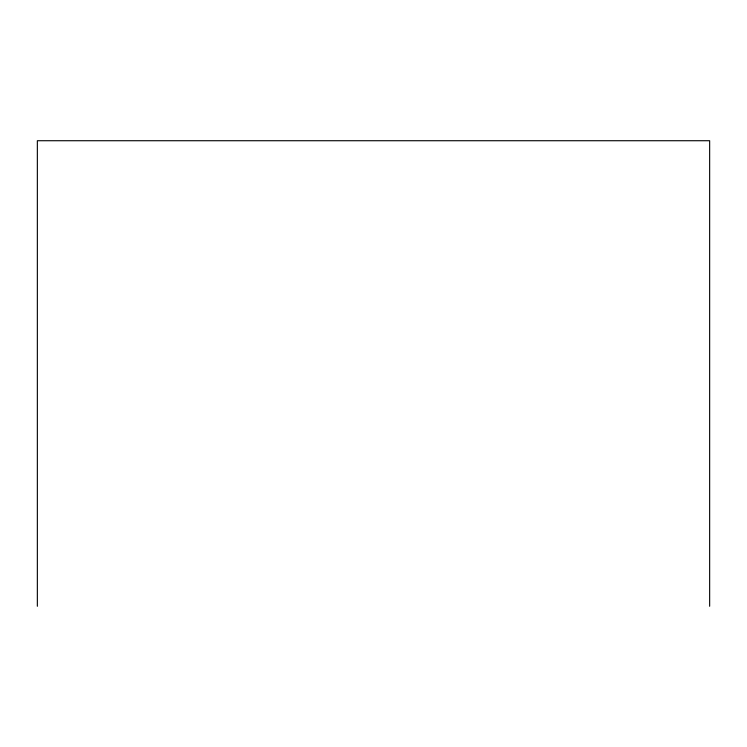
<?xml version="1.0" encoding="UTF-8"?>
<svg xmlns="http://www.w3.org/2000/svg" width="747" height="747" viewBox="0 0 747 747"><rect width="100%" height="100%" fill="white"/><g stroke="black" fill="none" stroke-linecap="round" stroke-linejoin="round"><path stroke-width="1.12" d="M709.65 606.275L709.65 140.725L37.35 140.725L37.35 606.275"/></g></svg>
